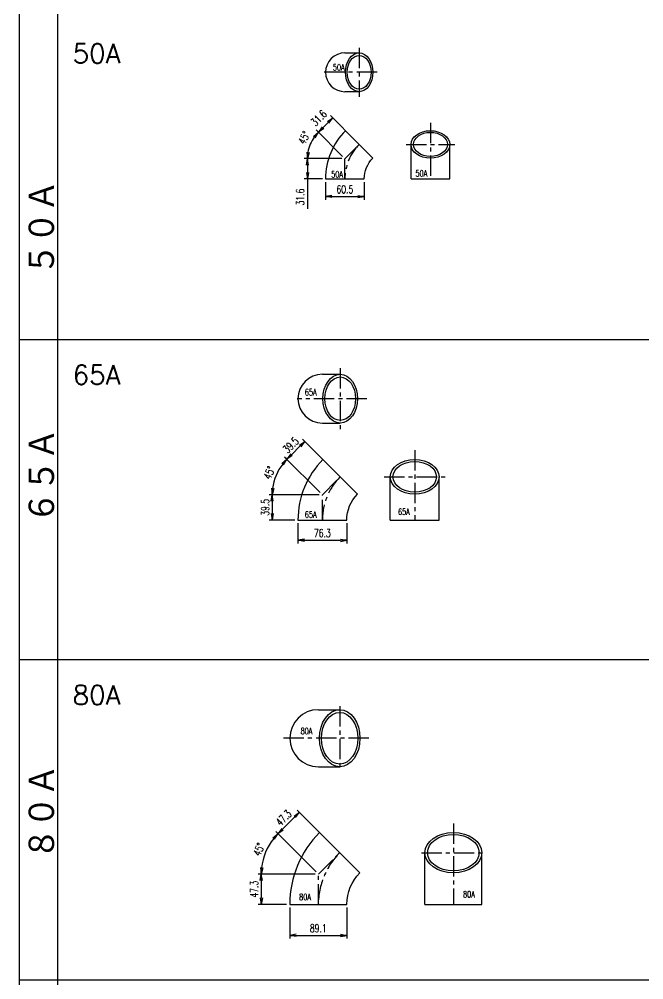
# Model space of a CAD drawing. Header units: millimetres. Extents: x 2090 to 42062, y -14812 to 2738.
# Drawn here: x 2090 to 3066, y -1302 to 198 of the extents above; entities that cross this region are included whole.
import ezdxf

# ---------------------------------------------------------------- set-up
doc = ezdxf.new("R2010")
doc.units = ezdxf.units.MM
doc.header["$PDMODE"] = 35
doc.linetypes.add('CENTER', pattern=[50.8, 31.75, -6.35, 6.35, -6.35])
for name, color, linetype in [('#配管（SUS)', 220, 'Continuous'), ('DIM', 1, 'Continuous'), ('skeleton', 7, 'Continuous')]:
    doc.layers.add(name, color=color, linetype=linetype)
doc.styles.add('kpk', font='romans.shx', dxfattribs={"width": 0.7, "bigfont": 'extfont2.shx'})
doc.styles.get("Standard").update_dxf_attribs({"font": 'romans.shx', "bigfont": 'extfont.shx'})
doc.dimstyles.new('1／5～KPK', dxfattribs={"dimscale": 5, "dimtxt": 2.5, "dimasz": 2, "dimexe": 1, "dimexo": 1, "dimgap": 1, "dimtad": 3, "dimdsep": 46, "dimtxsty": 'kpk', "dimblk": 'OPEN', "dimcen": 2.5, "dimclrd": 9, "dimclre": 9, "dimclrt": 4, "dimadec": 1, "dimazin": 2, "dimtfac": 1, "dimtmove": 0, "dimatfit": 2, "dimldrblk": 'OPEN', "dimfxl": 1, "dimtfill": 1, "dimlwd": -1, "dimlwe": -1, "dimarcsym": 1})

# ---------------------------------------------------------------- blocks, each defined once
blk = doc.blocks.new('_Open')
at = {"color": 0, "linetype": 'ByBlock', "lineweight": -2}
for p, q in [((-1, 0.17), (0, 0)), ((-1, -0.17), (0, 0)), ((0, 0), (-1, 0))]:
    blk.add_line(p, q, dxfattribs=at)
blk = doc.blocks.new('*D74')
at = {"layer": 'Defpoints', "color": 0, "linetype": 'ByBlock', "transparency": 16777216}
for p in [(2568.4, -51.8), (2628.9, -51.8), (2628.9, -79.4)]:
    blk.add_point(p, dxfattribs=at)
at = {"layer": 'DIM', "color": 9, "transparency": 16777216}
for p, q in [((2568.4, -56.8), (2568.4, -84.4)), ((2628.9, -56.8), (2628.9, -84.4)), ((2578.4, -79.4), (2618.9, -79.4))]:
    blk.add_line(p, q, dxfattribs=at)
at = {"layer": 'DIM', "color": 9, "linetype": 'ByBlock', "transparency": 16777216, "xscale": 10, "yscale": 10, "zscale": 10, "rotation": 180}
blk.add_blockref('_Open', (2568.4, -79.4), dxfattribs=at)
at = {"layer": 'DIM', "color": 9, "linetype": 'ByBlock', "transparency": 16777216, "xscale": 10, "yscale": 10, "zscale": 10}
blk.add_blockref('_Open', (2628.9, -79.4), dxfattribs=at)
at = {"layer": 'DIM', "color": 4, "linetype": 'ByBlock', "transparency": 16777216, "insert": (2598.6, -68.1), "char_height": 12.5, "attachment_point": 5, "style": 'kpk', "bg_fill": 3, "box_fill_scale": 1.1, "bg_fill_color": 256, "bg_fill_true_color": 13158600, "bg_fill_transparency": 0}
blk.add_mtext('60.5', dxfattribs=at)
blk = doc.blocks.new('*D75')
at = {"layer": 'Defpoints', "color": 0, "linetype": 'ByBlock', "transparency": 16777216}
for p in [(2598.6, -20.2), (2540.1, -51.8), (2568.4, -51.8)]:
    blk.add_point(p, dxfattribs=at)
at = {"layer": 'DIM', "color": 9, "transparency": 16777216}
for p, q in [((2593.6, -20.2), (2535.1, -20.2)), ((2540.1, -30.2), (2540.1, -41.8)), ((2563.4, -51.8), (2535.1, -51.8)), ((2540.1, -51.8), (2540.1, -98.5))]:
    blk.add_line(p, q, dxfattribs=at)
at = {"layer": 'DIM', "color": 9, "linetype": 'ByBlock', "transparency": 16777216, "xscale": 10, "yscale": 10, "zscale": 10}
for p, rotation in [((2540.1, -20.2), 90), ((2540.1, -51.8), 270)]:
    blk.add_blockref('_Open', p, dxfattribs=dict(at, rotation=rotation))
at = {"layer": 'DIM', "color": 4, "linetype": 'ByBlock', "transparency": 16777216, "insert": (2528.8, -80.2), "char_height": 12.5, "attachment_point": 5, "rotation": 90, "style": 'kpk', "bg_fill": 3, "box_fill_scale": 1.1, "bg_fill_color": 256, "bg_fill_true_color": 13158600, "bg_fill_transparency": 0}
blk.add_mtext('31.6', dxfattribs=at)
blk = doc.blocks.new('*D76')
at = {"layer": 'Defpoints', "color": 0, "linetype": 'ByBlock', "transparency": 16777216}
for p in [(2621, 2.1), (2598.6, -20.2)]:
    blk.add_point(p, dxfattribs=at)
at = {"layer": 'DIM', "color": 9, "transparency": 16777216}
for p, q in [((2617.4, 5.6), (2576.1, 47)), ((2564.3, 28.2), (2572.5, 36.4)), ((2595.1, -16.7), (2553.7, 24.7))]:
    blk.add_line(p, q, dxfattribs=at)
at = {"layer": 'DIM', "color": 4, "linetype": 'ByBlock', "transparency": 16777216, "insert": (2557.9, 43.2), "char_height": 12.5, "attachment_point": 5, "rotation": 45, "style": 'kpk', "bg_fill": 3, "box_fill_scale": 1.1, "bg_fill_color": 256, "bg_fill_true_color": 13158600, "bg_fill_transparency": 0}
blk.add_mtext('31.6', dxfattribs=at)
at = {"layer": 'Defpoints', "color": 0, "linetype": 'ByBlock', "transparency": 16777216}
blk.add_point((2579.6, 43.5), dxfattribs=at)
at = {"layer": 'DIM', "color": 9, "linetype": 'ByBlock', "transparency": 16777216, "xscale": 10, "yscale": 10, "zscale": 10}
for p, rotation in [((2579.6, 43.5), 44.99999999999573), ((2557.3, 21.1), 224.9999999999957)]:
    blk.add_blockref('_Open', p, dxfattribs=dict(at, rotation=rotation))
blk = doc.blocks.new('*D77')
at = {"layer": 'Defpoints', "color": 0, "linetype": 'ByBlock', "transparency": 16777216}
for p in [(2557.3, 21.1), (2540.1, -20.2), (2598.6, -20.2)]:
    blk.add_point(p, dxfattribs=at)
at = {"layer": 'DIM', "color": 9, "transparency": 16777216}
blk.add_line((2553.7, 24.7), (2553.7, 24.7), dxfattribs=at)
blk.add_arc((2598.6, -20.2), 58.6, 144.7948, 170.2052, dxfattribs=at)
at = {"layer": 'DIM', "color": 9, "linetype": 'ByBlock', "transparency": 16777216, "xscale": 10, "yscale": 10, "zscale": 10}
for p, rotation in [((2557.2, 21.2), 49.89737846120287), ((2540.1, -20.2), 265.1026215387926)]:
    blk.add_blockref('_Open', p, dxfattribs=dict(at, rotation=rotation))
at = {"layer": 'DIM', "color": 4, "linetype": 'ByBlock', "transparency": 16777216, "insert": (2535, 12.4), "char_height": 12.5, "attachment_point": 5, "rotation": 62.8197, "style": 'kpk', "bg_fill": 3, "box_fill_scale": 1.1, "bg_fill_color": 256, "bg_fill_true_color": 13158600, "bg_fill_transparency": 0}
blk.add_mtext('45°', dxfattribs=at)
at = {"layer": 'Defpoints', "color": 0, "linetype": 'ByBlock', "transparency": 16777216}
blk.add_point((2542.1, -5.1), dxfattribs=at)
blk = doc.blocks.new('*D78')
at = {"layer": 'Defpoints', "color": 0, "linetype": 'ByBlock', "transparency": 16777216}
for p in [(2525.3, -584.5), (2601.6, -584.5), (2601.6, -616.1)]:
    blk.add_point(p, dxfattribs=at)
at = {"layer": 'DIM', "color": 9, "transparency": 16777216}
for p, q in [((2525.3, -589.5), (2525.3, -621.1)), ((2601.6, -589.5), (2601.6, -621.1)), ((2535.3, -616.1), (2591.6, -616.1))]:
    blk.add_line(p, q, dxfattribs=at)
at = {"layer": 'DIM', "color": 9, "linetype": 'ByBlock', "transparency": 16777216, "xscale": 10, "yscale": 10, "zscale": 10, "rotation": 180}
blk.add_blockref('_Open', (2525.3, -616.1), dxfattribs=at)
at = {"layer": 'DIM', "color": 9, "linetype": 'ByBlock', "transparency": 16777216, "xscale": 10, "yscale": 10, "zscale": 10}
blk.add_blockref('_Open', (2601.6, -616.1), dxfattribs=at)
at = {"layer": 'DIM', "color": 4, "linetype": 'ByBlock', "transparency": 16777216, "insert": (2563.4, -604.9), "char_height": 12.5, "attachment_point": 5, "style": 'kpk', "bg_fill": 3, "box_fill_scale": 1.1, "bg_fill_color": 256, "bg_fill_true_color": 13158600, "bg_fill_transparency": 0}
blk.add_mtext('76.3', dxfattribs=at)
blk = doc.blocks.new('*D80')
at = {"layer": 'Defpoints', "color": 0, "linetype": 'ByBlock', "transparency": 16777216}
for p in [(2563.4, -545), (2525.3, -584.5)]:
    blk.add_point(p, dxfattribs=at)
at = {"layer": 'DIM', "color": 9, "transparency": 16777216}
for p, q in [((2558.4, -545), (2480.1, -545)), ((2485.1, -555), (2485.1, -574.5)), ((2520.3, -584.5), (2480.1, -584.5))]:
    blk.add_line(p, q, dxfattribs=at)
at = {"layer": 'DIM', "color": 9, "linetype": 'ByBlock', "transparency": 16777216, "xscale": 10, "yscale": 10, "zscale": 10}
for p, rotation in [((2485.1, -545), 90), ((2485.1, -584.5), 270)]:
    blk.add_blockref('_Open', p, dxfattribs=dict(at, rotation=rotation))
at = {"layer": 'DIM', "color": 4, "linetype": 'ByBlock', "transparency": 16777216, "insert": (2473.9, -564.7), "char_height": 12.5, "attachment_point": 5, "rotation": 90, "style": 'kpk', "bg_fill": 3, "box_fill_scale": 1.1, "bg_fill_color": 256, "bg_fill_true_color": 13158600, "bg_fill_transparency": 0}
blk.add_mtext('39.5', dxfattribs=at)
at = {"layer": 'Defpoints', "color": 0, "linetype": 'ByBlock', "transparency": 16777216}
blk.add_point((2485.1, -584.5), dxfattribs=at)
blk = doc.blocks.new('*D81')
at = {"layer": 'Defpoints', "color": 0, "linetype": 'ByBlock', "transparency": 16777216}
for p in [(2591.4, -517), (2563.4, -545)]:
    blk.add_point(p, dxfattribs=at)
at = {"layer": 'DIM', "color": 9, "transparency": 16777216}
for p, q in [((2587.8, -513.5), (2532.5, -458.1)), ((2515.1, -482.5), (2528.9, -468.8)), ((2559.9, -541.4), (2504.5, -486.1))]:
    blk.add_line(p, q, dxfattribs=at)
at = {"layer": 'DIM', "color": 9, "linetype": 'ByBlock', "transparency": 16777216, "xscale": 10, "yscale": 10, "zscale": 10}
for p, rotation in [((2536, -461.7), 44.9999999999979), ((2508.1, -489.6), 224.9999999999979)]:
    blk.add_blockref('_Open', p, dxfattribs=dict(at, rotation=rotation))
at = {"layer": 'DIM', "color": 4, "linetype": 'ByBlock', "transparency": 16777216, "insert": (2514.1, -467.7), "char_height": 12.5, "attachment_point": 5, "rotation": 45, "style": 'kpk', "bg_fill": 3, "box_fill_scale": 1.1, "bg_fill_color": 256, "bg_fill_true_color": 13158600, "bg_fill_transparency": 0}
blk.add_mtext('39.5', dxfattribs=at)
at = {"layer": 'Defpoints', "color": 0, "linetype": 'ByBlock', "transparency": 16777216}
blk.add_point((2536, -461.7), dxfattribs=at)
blk = doc.blocks.new('*D82')
at = {"layer": 'Defpoints', "color": 0, "linetype": 'ByBlock', "transparency": 16777216}
for p in [(2510.6, -492.1), (2485.1, -545), (2563.4, -545)]:
    blk.add_point(p, dxfattribs=at)
at = {"layer": 'DIM', "color": 9, "transparency": 16777216}
blk.add_line((2507, -488.6), (2504.5, -486.1), dxfattribs=at)
blk.add_arc((2563.4, -545), 78.3, 142.3225, 172.6775, dxfattribs=at)
at = {"layer": 'DIM', "color": 9, "linetype": 'ByBlock', "transparency": 16777216, "xscale": 10, "yscale": 10, "zscale": 10}
for p, rotation in [((2508.1, -489.6), 48.66127266123758), ((2485.1, -545), 266.3387273387606)]:
    blk.add_blockref('_Open', p, dxfattribs=dict(at, rotation=rotation))
at = {"layer": 'DIM', "color": 4, "linetype": 'ByBlock', "transparency": 16777216, "insert": (2480.7, -510.7), "char_height": 12.5, "attachment_point": 5, "rotation": 67.5, "style": 'kpk', "bg_fill": 3, "box_fill_scale": 1.1, "bg_fill_color": 256, "bg_fill_true_color": 13158600, "bg_fill_transparency": 0}
blk.add_mtext('45°', dxfattribs=at)
at = {"layer": 'Defpoints', "color": 0, "linetype": 'ByBlock', "transparency": 16777216}
blk.add_point((2495.6, -505.8), dxfattribs=at)
blk = doc.blocks.new('*D83')
at = {"layer": 'Defpoints', "color": 0, "linetype": 'ByBlock', "transparency": 16777216}
for p in [(2512.6, -1184.7), (2601.7, -1184.7), (2601.7, -1233.1)]:
    blk.add_point(p, dxfattribs=at)
at = {"layer": 'DIM', "color": 9, "transparency": 16777216}
for p, q in [((2512.6, -1189.7), (2512.6, -1238.1)), ((2601.7, -1189.7), (2601.7, -1238.1)), ((2522.6, -1233.1), (2591.7, -1233.1))]:
    blk.add_line(p, q, dxfattribs=at)
at = {"layer": 'DIM', "color": 9, "linetype": 'ByBlock', "transparency": 16777216, "xscale": 10, "yscale": 10, "zscale": 10, "rotation": 180}
blk.add_blockref('_Open', (2512.6, -1233.1), dxfattribs=at)
at = {"layer": 'DIM', "color": 9, "linetype": 'ByBlock', "transparency": 16777216, "xscale": 10, "yscale": 10, "zscale": 10}
blk.add_blockref('_Open', (2601.7, -1233.1), dxfattribs=at)
at = {"layer": 'DIM', "color": 4, "linetype": 'ByBlock', "transparency": 16777216, "insert": (2557.1, -1221.9), "char_height": 12.5, "attachment_point": 5, "style": 'kpk', "bg_fill": 3, "box_fill_scale": 1.1, "bg_fill_color": 256, "bg_fill_true_color": 13158600, "bg_fill_transparency": 0}
blk.add_mtext('89.1', dxfattribs=at)
blk = doc.blocks.new('*D84')
at = {"layer": 'Defpoints', "color": 0, "linetype": 'ByBlock', "transparency": 16777216}
for p in [(2557.1, -1137.4), (2468, -1184.7), (2512.6, -1184.7)]:
    blk.add_point(p, dxfattribs=at)
at = {"layer": 'DIM', "color": 9, "transparency": 16777216}
for p, q in [((2552.1, -1137.4), (2463, -1137.4)), ((2468, -1147.4), (2468, -1174.7)), ((2507.6, -1184.7), (2463, -1184.7))]:
    blk.add_line(p, q, dxfattribs=at)
at = {"layer": 'DIM', "color": 9, "linetype": 'ByBlock', "transparency": 16777216, "xscale": 10, "yscale": 10, "zscale": 10}
for p, rotation in [((2468, -1137.4), 90), ((2468, -1184.7), 270)]:
    blk.add_blockref('_Open', p, dxfattribs=dict(at, rotation=rotation))
at = {"layer": 'DIM', "color": 4, "linetype": 'ByBlock', "transparency": 16777216, "insert": (2456.8, -1161), "char_height": 12.5, "attachment_point": 5, "rotation": 90, "style": 'kpk', "bg_fill": 3, "box_fill_scale": 1.1, "bg_fill_color": 256, "bg_fill_true_color": 13158600, "bg_fill_transparency": 0}
blk.add_mtext('47.3', dxfattribs=at)
blk = doc.blocks.new('*D85')
at = {"layer": 'Defpoints', "color": 0, "linetype": 'ByBlock', "transparency": 16777216}
for p in [(2527.6, -1040.9), (2590.6, -1103.9), (2557.1, -1137.4)]:
    blk.add_point(p, dxfattribs=at)
at = {"layer": 'DIM', "color": 9, "transparency": 16777216}
for p, q in [((2501.2, -1067.3), (2520.5, -1048)), ((2587, -1100.4), (2524, -1037.4)), ((2553.6, -1133.9), (2490.6, -1070.8))]:
    blk.add_line(p, q, dxfattribs=at)
at = {"layer": 'DIM', "color": 9, "linetype": 'ByBlock', "transparency": 16777216, "xscale": 10, "yscale": 10, "zscale": 10}
for p, rotation in [((2527.6, -1040.9), 45.00000000000078), ((2494.1, -1074.4), 225.0000000000008)]:
    blk.add_blockref('_Open', p, dxfattribs=dict(at, rotation=rotation))
at = {"layer": 'DIM', "color": 4, "linetype": 'ByBlock', "transparency": 16777216, "insert": (2502.9, -1049.7), "char_height": 12.5, "attachment_point": 5, "rotation": 45, "style": 'kpk', "bg_fill": 3, "box_fill_scale": 1.1, "bg_fill_color": 256, "bg_fill_true_color": 13158600, "bg_fill_transparency": 0}
blk.add_mtext('47.3', dxfattribs=at)
blk = doc.blocks.new('*D86')
at = {"layer": 'Defpoints', "color": 0, "linetype": 'ByBlock', "transparency": 16777216}
for p in [(2495.3, -1075.5), (2468.3, -1137.4), (2557.1, -1137.4)]:
    blk.add_point(p, dxfattribs=at)
at = {"layer": 'DIM', "color": 9, "transparency": 16777216}
for p, q in [((2491.7, -1072), (2490.6, -1070.8)), ((2463.3, -1137.4), (2463, -1137.4))]:
    blk.add_line(p, q, dxfattribs=at)
blk.add_arc((2557.1, -1137.4), 89.1, 141.4323, 173.5677, dxfattribs=at)
at = {"layer": 'DIM', "color": 9, "linetype": 'ByBlock', "transparency": 16777216, "xscale": 10, "yscale": 10, "zscale": 10}
for p, rotation in [((2494.1, -1074.4), 48.2161502682215), ((2468, -1137.4), 266.7838497317792)]:
    blk.add_blockref('_Open', p, dxfattribs=dict(at, rotation=rotation))
at = {"layer": 'DIM', "color": 4, "linetype": 'ByBlock', "transparency": 16777216, "insert": (2464.4, -1099), "char_height": 12.5, "attachment_point": 5, "rotation": 67.5, "style": 'kpk', "bg_fill": 3, "box_fill_scale": 1.1, "bg_fill_color": 256, "bg_fill_true_color": 13158600, "bg_fill_transparency": 0}
blk.add_mtext('45°', dxfattribs=at)
at = {"layer": 'Defpoints', "color": 0, "linetype": 'ByBlock', "transparency": 16777216}
blk.add_point((2480, -1092.8), dxfattribs=at)
blk = doc.blocks.new('A$C0D71681F')
at = {"layer": '#配管（SUS)', "color": 0, "linetype": 'ByBlock'}
for p, q in [((-22.3, 30.3), (0, 30.3)), ((-22.3, -30.2), (0, -30.2))]:
    blk.add_line(p, q, dxfattribs=at)
at = {"layer": '#配管（SUS)', "color": 2, "linetype": 'CENTER'}
for p, q in [((0, 38.1), (0, -38.1)), ((27.9, 0), (-59.4, 0))]:
    blk.add_line(p, q, dxfattribs=at)
at = {"layer": '#配管（SUS)', "color": 0, "linetype": 'ByBlock'}
blk.add_arc((-22.3, 0), 30.3, 90, 270, dxfattribs=at)
blk.add_ellipse((0, 0), major_axis=(0, -30.3), ratio=0.707107, dxfattribs=at)
at = {"layer": '#配管（SUS)', "color": 0}
blk.add_ellipse((0, 0), major_axis=(0, -26.5), ratio=0.707107, dxfattribs=at)
at = {"layer": 'Defpoints', "color": 5, "insert": (-41.1, 7.8), "char_height": 10, "attachment_point": 4}
blk.add_mtext('{\\W0.7;50A}', dxfattribs=at)
blk = doc.blocks.new('A$C245535D4')
at = {"layer": '#配管（SUS)', "color": 2, "linetype": 'CENTER'}
for p, q in [((0, 33.4), (0, -53.9)), ((-38.1, 0), (38.1, 0))]:
    blk.add_line(p, q, dxfattribs=at)
at = {"layer": '#配管（SUS)', "color": 0, "linetype": 'ByBlock'}
for p, q in [((-30.3, -53.9), (-30.3, 0)), ((30.2, -53.9), (30.2, 0)), ((-30.3, -53.9), (30.2, -53.9))]:
    blk.add_line(p, q, dxfattribs=at)
for major_axis in [(-30.3, 0), (-26.5, 0)]:
    blk.add_ellipse((0, 0), major_axis=major_axis, ratio=0.707107, dxfattribs=at)
at = {"layer": 'Defpoints', "color": 5, "insert": (-23.3, -45.3), "char_height": 10, "attachment_point": 4}
blk.add_mtext('{\\W0.7;50A}', dxfattribs=at)
blk = doc.blocks.new('A$C59395A16')
at = {"layer": '#配管（SUS)', "color": 2, "linetype": 'CENTER'}
for p, q in [((0, 47.7), (0, -47.6)), ((41.5, 0), (-67.4, 0))]:
    blk.add_line(p, q, dxfattribs=at)
at = {"layer": '#配管（SUS)', "color": 0}
for p, q in [((-27.9, 38.2), (0, 38.2)), ((-27.9, -38.1), (0, -38.1))]:
    blk.add_line(p, q, dxfattribs=at)
blk.add_arc((-27.9, 0), 38.1, 90, 270, dxfattribs=at)
for major_axis in [(0, -38.2), (0, -33.9)]:
    blk.add_ellipse((0, 0), major_axis=major_axis, ratio=0.707107, dxfattribs=at)
at = {"layer": 'Defpoints', "color": 5, "insert": (-55.3, 10.2), "char_height": 10, "attachment_point": 4}
blk.add_mtext('{\\W0.7;65A}', dxfattribs=at)
blk = doc.blocks.new('A$C202B125B')
at = {"layer": '#配管（SUS)', "color": 2, "linetype": 'CENTER'}
for p, q in [((0, 50), (0, -50)), ((45.5, 0), (-93.3, 0))]:
    blk.add_line(p, q, dxfattribs=at)
at = {"layer": '#配管（SUS)', "color": 0}
for p, q in [((-33.4, 44.6), (0, 44.6)), ((-33.4, -44.5), (0, -44.5))]:
    blk.add_line(p, q, dxfattribs=at)
blk.add_arc((-33.4, 0), 44.6, 90, 270, dxfattribs=at)
for major_axis in [(0, -44.6), (0, -40.3)]:
    blk.add_ellipse((0, 0), major_axis=major_axis, ratio=0.707107, dxfattribs=at)
at = {"layer": 'Defpoints', "color": 5, "insert": (-61.1, 11.3), "char_height": 10, "attachment_point": 4}
blk.add_mtext('{\\W0.7;80A}', dxfattribs=at)
blk = doc.blocks.new('A$C6AFF68A0')
at = {"layer": '#配管（SUS)', "color": 2, "linetype": 'CENTER'}
for p, q in [((0, 45.5), (0, -80.7)), ((-50, 0), (50, 0))]:
    blk.add_line(p, q, dxfattribs=at)
at = {"layer": '#配管（SUS)', "color": 0}
for p, q in [((-44.6, -80.7), (-44.6, 0)), ((44.5, -80.7), (44.5, 0)), ((-44.6, -80.7), (44.5, -80.7))]:
    blk.add_line(p, q, dxfattribs=at)
for major_axis in [(-44.6, 0), (-40.3, 0)]:
    blk.add_ellipse((0, 0), major_axis=major_axis, ratio=0.707107, dxfattribs=at)
at = {"layer": 'Defpoints', "color": 5, "insert": (15.2, -64.9), "char_height": 10, "attachment_point": 4}
blk.add_mtext('{\\W0.7;80A}', dxfattribs=at)
blk = doc.blocks.new('A$C116234BF')
at = {"layer": '#配管（SUS)', "color": 0, "linetype": 'ByBlock'}
blk.add_lwpolyline([(7.9, -53.9, -0.198912), (21.4, -21.4), (-21.4, 21.4, 0.198912), (-52.6, -53.9)], format="xyb", close=True, dxfattribs=at)
at = {"layer": '#配管（SUS)', "color": 2, "linetype": 'CENTER'}
blk.add_lwpolyline([(-22.3, -22.3), (0, 0, 0.198912), (-22.3, -53.9)], format="xyb", close=True, dxfattribs=at)
at = {"layer": 'Defpoints', "color": 5, "insert": (-43.7, -46.7), "char_height": 10, "attachment_point": 4}
blk.add_mtext('{\\W0.7;50A}', dxfattribs=at)
blk.add_mtext('{\\W0.7;50A}', dxfattribs=at)
blk = doc.blocks.new('A$C4DAB13EA')
at = {"layer": '#配管（SUS)', "color": 0}
blk.add_lwpolyline([(10.2, -67.4, -0.198912), (27, -27), (-27, 27, 0.198912), (-66.1, -67.4)], format="xyb", close=True, dxfattribs=at)
at = {"layer": '#配管（SUS)', "color": 2, "linetype": 'CENTER'}
blk.add_lwpolyline([(-27.9, -27.9), (0, 0, 0.198912), (-27.9, -67.4)], format="xyb", close=True, dxfattribs=at)
at = {"layer": 'Defpoints', "color": 5, "insert": (-55.3, -58.9), "char_height": 10, "attachment_point": 4}
blk.add_mtext('{\\W0.7;65A}', dxfattribs=at)
blk = doc.blocks.new('A$C27CF6FD2')
at = {"layer": '#配管（SUS)', "color": 2, "linetype": 'CENTER'}
for p, q in [((0, 41.5), (0, -67.4)), ((-47.7, 0), (47.6, 0))]:
    blk.add_line(p, q, dxfattribs=at)
at = {"layer": '#配管（SUS)', "color": 0}
for p, q in [((-38.1, -67.4), (-38.1, 0)), ((38.1, -67.4), (38.1, 0)), ((-38.1, -67.4), (38.1, -67.4))]:
    blk.add_line(p, q, dxfattribs=at)
for major_axis in [(-38.2, 0), (-33.9, 0)]:
    blk.add_ellipse((0, 0), major_axis=major_axis, ratio=0.707107, dxfattribs=at)
at = {"layer": 'Defpoints', "color": 5, "insert": (-26, -54.5), "char_height": 10, "attachment_point": 4}
blk.add_mtext('{\\W0.7;65A}', dxfattribs=at)
blk = doc.blocks.new('A$C1E693B26')
at = {"layer": '#配管（SUS)', "color": 0}
blk.add_lwpolyline([(11.1, -80.7, -0.198912), (31.5, -31.5), (-31.5, 31.5, 0.198912), (-78, -80.7)], format="xyb", close=True, dxfattribs=at)
at = {"layer": '#配管（SUS)', "color": 2, "linetype": 'CENTER'}
blk.add_lwpolyline([(-33.4, -33.4), (0, 0, 0.198912), (-33.4, -80.7)], format="xyb", close=True, dxfattribs=at)
at = {"layer": 'Defpoints', "color": 5, "insert": (-63.4, -69.1), "char_height": 10, "attachment_point": 4}
blk.add_mtext('{\\W0.7;80A}', dxfattribs=at)
blk = doc.blocks.new('A$C338213C4')
at = {"layer": '#配管（SUS)', "color": 2, "linetype": 'CENTER'}
for p, q in [((0, 58.8), (0, -94.4)), ((-66.7, 0), (66.7, 0))]:
    blk.add_line(p, q, dxfattribs=at)
at = {"layer": '#配管（SUS)', "color": 0}
for p, q in [((-50.8, -94.4), (-50.8, 0)), ((50.8, -94.4), (50.8, 0)), ((-50.8, -94.4), (50.8, -94.4))]:
    blk.add_line(p, q, dxfattribs=at)
for major_axis in [(-50.8, 0), (-46.6, 0)]:
    blk.add_ellipse((0, 0), major_axis=major_axis, ratio=0.707107, dxfattribs=at)
at = {"layer": '#配管（SUS)'}
blk.add_blockref('A$C1E693B26', (-210.4, 599.6), dxfattribs=at)
at = {"layer": 'Defpoints', "color": 5, "insert": (-30.5, -80.2), "char_height": 10, "attachment_point": 4}
blk.add_mtext('{\\W0.7;90A}', dxfattribs=at)

msp = doc.modelspace()

# ---------------------------------------------------------------- linework, layer by layer
at = {"layer": 'skeleton'}
for p, q in [((2089.823, 1807.568), (2089.823, -6552.432)), ((2149.823, 1807.568), (2149.823, -6552.432)), ((2089.823, -302.432), (3149.823, -302.432)), ((2089.823, -802.432), (3149.823, -802.432)), ((2089.823, -1302.432), (3149.823, -1302.432))]:
    msp.add_line(p, q, dxfattribs=at)

# ---------------------------------------------------------------- block references
at = {"layer": '#配管（SUS)'}
for name, p in [('A$C0D71681F', (2620.967, 114.654)), ('A$C245535D4', (2732.245, 2.096)), ('A$C59395A16', (2591.364, -395)), ('A$C27CF6FD2', (2707.663, -517.045)), ('A$C202B125B', (2590.584, -925.271)), ('A$C6AFF68A0', (2768.086, -1103.945))]:
    msp.add_blockref(name, p, dxfattribs=at)

# ---------------------------------------------------------------- texts
at = {"color": 71, "char_height": 30, "attachment_point": 4}
for s, insert in [('50A', (2173.381, 144.012)), ('65A', (2173.381, -357.738)), ('80A', (2173.381, -857.738))]:
    msp.add_mtext(s, dxfattribs=dict(at, insert=insert))
at = {"layer": 'skeleton', "char_height": 45, "attachment_point": 5, "rotation": 90}
for s, insert in [('５０Ａ', (2125.995, -127.927)), ('６５Ａ', (2125.995, -515.438)), ('８０Ａ', (2125.995, -1040.423))]:
    msp.add_mtext(s, dxfattribs=dict(at, insert=insert))

# ---------------------------------------------------------------- dimensions: what is measured, and where the dimension line sits
at = {"layer": 'DIM', "linetype": 'ByBlock'}
for base, p1, p2, picture, middle in [((2628.873, -79.37), (2568.373, -51.849), (2628.873, -51.849), '*D74', (2598.623, -68.12)), ((2601.583, -616.139), (2525.283, -584.476), (2601.583, -584.476), '*D78', (2563.433, -604.889)), ((2601.688, -1233.131), (2512.588, -1184.691), (2601.688, -1184.691), '*D83', (2557.138, -1221.881))]:
    dim = msp.add_linear_dim(base=base, p1=p1, p2=p2, dimstyle='1／5～KPK', dxfattribs=at)
    dim.commit()
    dim.dimension.update_dxf_attribs({"geometry": picture, "text_midpoint": middle})

# ---------------------------------------------------------------- next in the draw order: dimensions: what is measured, and where the dimension line sits
for base, p1, p2, picture, middle in [((2540.055, -51.849), (2598.623, -20.249), (2568.373, -51.849), '*D75', (2528.805, -80.182)), ((2485.134, -584.476), (2563.433, -544.976), (2525.283, -584.476), '*D80', (2473.884, -564.726)), ((2468.016, -1184.691), (2557.138, -1137.391), (2512.588, -1184.691), '*D84', (2456.766, -1161.041))]:
    dim = msp.add_linear_dim(base=base, p1=p1, p2=p2, angle=90, dimstyle='1／5～KPK', dxfattribs=at)
    dim.commit()
    dim.dimension.update_dxf_attribs({"geometry": picture, "text_midpoint": middle})

# ---------------------------------------------------------------- next in the draw order: dimensions: what is measured, and where the dimension line sits
dim = msp.add_linear_dim(base=(2579.602, 43.461), p1=(2598.623, -20.249), p2=(2620.967, 2.096), angle=45, dimstyle='1／5～KPK', override={"dimtmove": 2}, dxfattribs=at)
dim.commit()
dim.dimension.update_dxf_attribs({"geometry": '*D76', "text_midpoint": (2557.891, 43.222), "dimtype": 161})
for p1, p2, distance, picture, middle in [((2563.433, -544.976), (2591.364, -517.045), 78.299, '*D81', (2514.078, -467.69)), ((2557.138, -1137.391), (2590.584, -1103.945), 89.122, '*D85', (2502.888, -1049.695))]:
    dim = msp.add_aligned_dim(p1=p1, p2=p2, distance=distance, dimstyle='1／5～KPK', dxfattribs=at)
    dim.commit()
    dim.dimension.update_dxf_attribs({"geometry": picture, "text_midpoint": middle})

# ---------------------------------------------------------------- next in the draw order: dimensions: what is measured, and where the dimension line sits
dim = msp.add_angular_dim_3p(base=(2542.051, -5.09), center=(2598.623, -20.249), p1=(2557.257, 21.117), p2=(2540.055, -20.249), dimstyle='1／5～KPK', override={"dimtmove": 2}, dxfattribs=at)
dim.commit()
dim.dimension.update_dxf_attribs({"geometry": '*D77', "text_midpoint": (2535.028, 12.407), "dimtype": 165})
for base, center, p1, p2, picture, middle in [((2495.624, -505.826), (2563.433, -544.976), (2510.577, -492.12), (2485.134, -544.976), '*D82', (2480.701, -510.707)), ((2479.956, -1092.83), (2557.138, -1137.391), (2495.251, -1075.504), (2468.325, -1137.391), '*D86', (2464.407, -1098.981))]:
    dim = msp.add_angular_dim_3p(base=base, center=center, p1=p1, p2=p2, dimstyle='1／5～KPK', dxfattribs=at)
    dim.commit()
    dim.dimension.update_dxf_attribs({"geometry": picture, "text_midpoint": middle})

# ---------------------------------------------------------------- next in the draw order: block references
at = {"layer": '#配管（SUS)'}
for name, p in [('A$C116234BF', (2620.967, 2.096)), ('A$C4DAB13EA', (2591.364, -517.045)), ('A$C1E693B26', (2590.584, -1103.945)), ('A$C338213C4', (2800.987, -1703.559))]:
    msp.add_blockref(name, p, dxfattribs=at)

doc.saveas('drawing.dxf')
